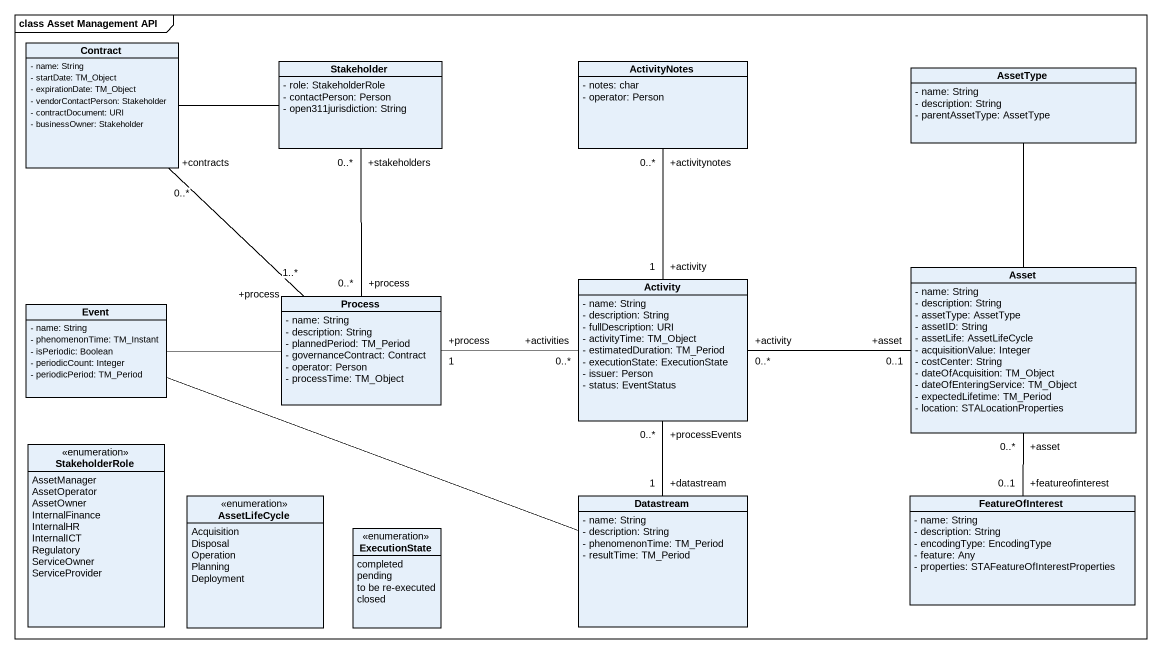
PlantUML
@startuml
mainframe class Asset Management API
hide circle
hide empty members
skinparam classAttributeIconSize 0
class Contract {
  - name: String
  - startDate: TM_Object
  - expirationDate: TM_Object
  - vendorContactPerson: Stakeholder
  - contractDocument: URI
  - businessOwner: Stakeholder
}
class Stakeholder {
  - role: StakeholderRole
  - contactPerson: Person
  - open311jurisdiction: String
}
class ActivityNotes {
  - notes: char
  - operator: Person
}
class AssetType {
  - name: String
  - description: String
  - parentAssetType: AssetType
}
class Event {
  - name: String
  - phenomenonTime: TM_Instant
  - isPeriodic: Boolean
  - periodicCount: Integer
  - periodicPeriod: TM_Period
}
class "Process" as Process_ {
  - name: String
  - description: String
  - plannedPeriod: TM_Period
  - governanceContract: Contract
  - operator: Person
  - processTime: TM_Object
}
class Activity {
  - name: String
  - description: String
  - fullDescription: URI
  - activityTime: TM_Object
  - estimatedDuration: TM_Period
  - executionState: ExecutionState
  - issuer: Person
  - status: EventStatus
}
class Asset {
  - name: String
  - description: String
  - assetType: AssetType
  - assetID: String
  - assetLife: AssetLifeCycle
  - acquisitionValue: Integer
  - costCenter: String
  - dateOfAcquisition: TM_Object
  - dateOfEnteringService: TM_Object
  - expectedLifetime: TM_Period
  - location: STALocationProperties
}
enum StakeholderRole {
  AssetManager
  AssetOperator
  AssetOwner
  InternalFinance
  InternalHR
  InternalICT
  Regulatory
  ServiceOwner
  ServiceProvider
}
enum AssetLifeCycle {
  Acquisition
  Disposal
  Operation
  Planning
  Deployment
}
class Datastream {
  - name: String
  - description: String
  - phenomenonTime: TM_Period
  - resultTime: TM_Period
}
class FeatureOfInterest {
  - name: String
  - description: String
  - encodingType: EncodingType
  - feature: Any
  - properties: STAFeatureOfInterestProperties
}
enum ExecutionState {
  completed
  pending
  to be re-executed
  closed
}
Contract -right- Stakeholder
Contract "+contracts\n0..*" -- "+process\n1..*" Process_
Stakeholder "+stakeholders\n0..*" -- "+process\n0..*" Process_
ActivityNotes "+activitynotes\n0..*" -- "+activity\n1" Activity
AssetType -- Asset
Event -right- Process_
Event -right- Datastream
Activity "+activities\n0..*" -left- "+process\n1" Process_
Activity "+activity\n0..*" -right- "+asset\n0..1" Asset
Asset "+asset\n0..*" -- "+featureofinterest\n0..1" FeatureOfInterest
Datastream "+datastream\n1" -up- "+processEvents\n0..*" Activity
@enduml
